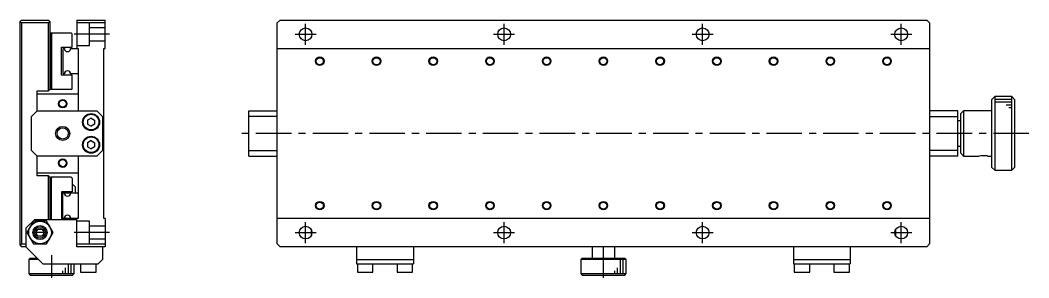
# Model space of a CAD drawing. Extents: x -481 to 381, y -21 to 358.
# Drawn here: x 25.9 to 381.5, y 148.9 to 239.9 of the extents above; entities that cross this region are included whole.
import ezdxf

# ---------------------------------------------------------------- set-up
doc = ezdxf.new("R2010")
doc.units = 0
doc.header["$LTSCALE"] = 10
doc.linetypes.add('CENTER', pattern=[2, 1.25, -0.25, 0.25, -0.25])
doc.linetypes.add('DASHED', pattern=[3.5, 2, -1.5])
doc.layers.get('0').update_dxf_attribs({"linetype": 'CONTINUOUS'})
doc.layers.add('CENTER', color=1, linetype='CENTER')

msp = doc.modelspace()

# ---------------------------------------------------------------- linework, layer by layer
at = {"color": 7, "linetype": 'CONTINUOUS'}
for p, q in [((26.352661, 239.868076), (25.852661, 239.368076)), ((25.852661, 239.368076), (26.352661, 238.868076)), ((25.852661, 160.368076), (25.852661, 239.368076)), ((26.352661, 239.868076), (35.852661, 239.868076)), ((35.852661, 238.868076), (26.352661, 238.868076)), ((26.352661, 238.868076), (26.352661, 160.868076)), ((36.352661, 239.368076), (35.852661, 239.868076)), ((35.852661, 238.868076), (36.352661, 239.368076)), ((35.852661, 214.868076), (35.852661, 238.868076)), ((36.352661, 239.368076), (36.352661, 215.368076)), ((45.852661, 239.868076), (55.852661, 239.868076)), ((45.852661, 239.868076), (45.852661, 229.868076)), ((55.852661, 238.868076), (45.852661, 238.868076)), ((55.852661, 229.868076), (55.852661, 239.868076)), ((117.488334, 239.868076), (116.488334, 238.868076)), ((116.488334, 160.868076), (116.488334, 238.868076)), ((117.488334, 239.868076), (345.488334, 239.868076)), ((346.488334, 238.868076), (345.488334, 239.868076)), ((346.488334, 238.868076), (346.488334, 160.868076)), ((36.352661, 235.068076), (36.652661, 235.368076)), ((36.652661, 235.368076), (43.852661, 235.368076)), ((36.652661, 235.368076), (36.652661, 215.368076)), ((37.152661, 235.368076), (36.852661, 235.068076)), ((36.852661, 235.068076), (36.852661, 215.668076)), ((44.152661, 235.068076), (43.852661, 235.368076)), ((44.152661, 230.268076), (44.152661, 235.068076)), ((36.352661, 230.668076), (36.652661, 230.368076)), ((40.452661, 220.468076), (40.452661, 230.268076)), ((40.452661, 230.268076), (44.152661, 230.268076)), ((41.152661, 229.868076), (40.852661, 229.568076)), ((40.852661, 229.568076), (40.852661, 221.168076)), ((41.452661, 229.868076), (41.152661, 229.868076)), ((43.652661, 229.868076), (46.352661, 229.868076)), ((46.352661, 229.568076), (46.052661, 229.868076)), ((46.352661, 229.868076), (46.352661, 207.868076)), ((55.352661, 229.868076), (55.852661, 229.868076)), ((55.352661, 169.868076), (55.352661, 229.868076)), ((116.488334, 229.868076), (346.488334, 229.868076)), ((36.652661, 227.368076), (36.352661, 227.068076)), ((36.352661, 223.668076), (36.652661, 223.368076)), ((40.852661, 221.168076), (41.152661, 220.868076)), ((41.452661, 220.868076), (41.152661, 220.868076)), ((46.052661, 220.868076), (43.652661, 220.868076)), ((46.052661, 220.868076), (46.352661, 221.168076)), ((36.652661, 220.368076), (36.352661, 220.068076)), ((44.152661, 220.468076), (40.452661, 220.468076)), ((44.152661, 215.668076), (44.152661, 220.468076)), ((31.852661, 214.868076), (35.852661, 214.868076)), ((31.852661, 207.868076), (31.852661, 214.868076)), ((31.852661, 213.868076), (46.352661, 213.868076)), ((36.352661, 215.368076), (35.852661, 214.868076)), ((36.652661, 215.368076), (36.352661, 215.668076)), ((43.852661, 215.368076), (36.652661, 215.368076)), ((36.852661, 215.668076), (37.152661, 215.368076)), ((43.852661, 215.368076), (44.152661, 215.668076)), ((369.488334, 212.868076), (368.488334, 211.868076)), ((368.488334, 187.868076), (368.488334, 211.868076)), ((369.488334, 212.868076), (369.488334, 186.868076)), ((375.488334, 212.868076), (369.488334, 212.868076)), ((375.488334, 186.868076), (375.488334, 212.868076)), ((376.488334, 211.868076), (375.488334, 212.868076)), ((376.488334, 211.868076), (376.488334, 187.868076)), ((31.852661, 207.868076), (29.852661, 205.868076)), ((31.852661, 207.868076), (52.852661, 207.868076)), ((54.852661, 205.868076), (52.852661, 207.868076)), ((106.488334, 207.868076), (116.488334, 207.868076)), ((106.488334, 191.868076), (106.488334, 207.868076)), ((356.488334, 207.868076), (346.488334, 207.868076)), ((356.488334, 191.868076), (356.488334, 207.868076)), ((358.488334, 207.868076), (357.488334, 206.868076)), ((357.488334, 192.868076), (357.488334, 206.868076)), ((358.488334, 207.868076), (358.488334, 191.868076)), ((368.488334, 207.868076), (358.488334, 207.868076)), ((29.852661, 193.868076), (29.852661, 205.868076)), ((50.852661, 205.311452), (49.602661, 204.589764)), ((49.602661, 204.589764), (49.602661, 203.146388)), ((49.602661, 203.146388), (50.852661, 202.424701)), ((50.852661, 205.311452), (52.102661, 204.589764)), ((52.102661, 203.146388), (50.852661, 202.424701)), ((52.102661, 204.589764), (52.102661, 203.146388)), ((54.852661, 205.868076), (54.852661, 193.868076)), ((116.488334, 205.868076), (106.488334, 205.868076)), ((346.488334, 205.868076), (356.488334, 205.868076)), ((357.488334, 204.368076), (356.488334, 204.368076)), ((50.852661, 197.311452), (49.602661, 196.589764)), ((49.602661, 196.589764), (49.602661, 195.146388)), ((50.852661, 197.311452), (52.102661, 196.589764)), ((52.102661, 196.589764), (52.102661, 195.146388)), ((29.852661, 193.868076), (31.852661, 191.868076)), ((49.602661, 195.146388), (50.852661, 194.424701)), ((52.102661, 195.146388), (50.852661, 194.424701)), ((52.852661, 191.868076), (54.852661, 193.868076)), ((106.488334, 193.868076), (116.488334, 193.868076)), ((356.488334, 193.868076), (346.488334, 193.868076)), ((356.488334, 195.368076), (357.488334, 195.368076)), ((357.488334, 192.868076), (358.488334, 191.868076)), ((52.852661, 191.868076), (31.852661, 191.868076)), ((31.852661, 184.868076), (31.852661, 191.868076)), ((46.352661, 191.868076), (46.352661, 169.868076)), ((106.488334, 191.868076), (116.488334, 191.868076)), ((356.488334, 191.868076), (346.488334, 191.868076)), ((358.488334, 191.868076), (363.988339, 191.868076)), ((366.988329, 191.868076), (368.488334, 191.868076)), ((46.352661, 185.868076), (31.852661, 185.868076)), ((368.488334, 187.868076), (369.488334, 186.868076)), ((369.488334, 186.868076), (375.488334, 186.868076)), ((375.488334, 186.868076), (376.488334, 187.868076)), ((35.852661, 184.868076), (31.852661, 184.868076)), ((35.852661, 184.868076), (36.352661, 184.368076)), ((35.852661, 169.368076), (35.852661, 184.868076)), ((36.652661, 184.368076), (36.352661, 184.068076)), ((36.352661, 184.368076), (36.352661, 169.368076)), ((43.852661, 184.368076), (36.652661, 184.368076)), ((36.652661, 169.368076), (36.652661, 184.368076)), ((36.852661, 184.068076), (37.152661, 184.368076)), ((36.852661, 169.368076), (36.852661, 184.068076)), ((43.852661, 184.368076), (44.152661, 184.068076)), ((44.152661, 184.068076), (44.152661, 179.268076)), ((45.352661, 180.868076), (44.152661, 182.068076)), ((36.652665, 178.440283), (36.352598, 178.460122)), ((36.652661, 179.368076), (36.352661, 179.668076)), ((36.352661, 178.868076), (36.652661, 178.868076)), ((36.652661, 178.368076), (36.352661, 178.368076)), ((44.152661, 179.268076), (40.452661, 179.268076)), ((40.452661, 179.268076), (40.452661, 169.468076)), ((40.452661, 178.868076), (46.052661, 178.868076)), ((40.852661, 178.568076), (41.152661, 178.868076)), ((40.852661, 170.168076), (40.852661, 178.568076)), ((45.352661, 178.868076), (45.352661, 180.868076)), ((46.052661, 178.868076), (46.352661, 178.568076)), ((36.352661, 176.068076), (36.652661, 176.368076)), ((36.652661, 172.368076), (36.352661, 172.668076)), ((30.852661, 169.368076), (27.852661, 166.368076)), ((30.54326, 168.868076), (28.233858, 164.868076)), ((35.162062, 168.868076), (30.54326, 168.868076)), ((45.852661, 169.368076), (30.852661, 169.368076)), ((37.471463, 164.868076), (35.162061, 168.868076)), ((36.352548, 170.359198), (36.652623, 170.339326)), ((36.352661, 170.368076), (36.652661, 170.368076)), ((36.652661, 169.868076), (36.352661, 169.868076)), ((46.352661, 169.868076), (40.452661, 169.868076)), ((40.452661, 169.468076), (44.152661, 169.468076)), ((41.152661, 169.868076), (40.852661, 170.168076)), ((44.152661, 169.468076), (44.152661, 169.368076)), ((45.352661, 169.868076), (45.352661, 169.368076)), ((45.852661, 159.868076), (45.852661, 169.868076)), ((46.352661, 170.168076), (46.052661, 169.868076)), ((55.852661, 169.868076), (55.352661, 169.868076)), ((55.852661, 169.868076), (55.852661, 159.868076)), ((346.488334, 169.868076), (116.488334, 169.868076)), ((27.852661, 166.368076), (27.852661, 159.868076)), ((28.233859, 164.868076), (30.543259, 160.868076)), ((31.409285, 164.868076), (32.130973, 166.118076)), ((34.296036, 164.868076), (31.409285, 164.868076)), ((32.130973, 163.618076), (31.409285, 164.868076)), ((32.130973, 166.118076), (33.574349, 166.118076)), ((33.574349, 163.618076), (32.130973, 163.618076)), ((33.574349, 166.118076), (34.296037, 164.868076)), ((34.296036, 164.868076), (33.57435, 163.618076)), ((35.162061, 160.868076), (37.471463, 164.868076)), ((128.488334, 165.898853), (128.488334, 163.8373)), ((334.488334, 165.898853), (334.488334, 163.8373)), ((26.352661, 160.868076), (25.852661, 160.368076)), ((25.852661, 160.368076), (26.352661, 159.868076)), ((26.352661, 160.868076), (27.852661, 160.868076)), ((30.54326, 160.868076), (35.162062, 160.868076)), ((45.852661, 160.868076), (55.852661, 160.868076)), ((117.488334, 159.868076), (116.488334, 160.868076)), ((345.488334, 159.868076), (346.488334, 160.868076)), ((27.852661, 159.868076), (26.352661, 159.868076)), ((27.852661, 159.868076), (33.852661, 153.868076)), ((55.852661, 159.868076), (45.852661, 159.868076)), ((54.852661, 159.868076), (54.852661, 155.368076)), ((345.488334, 159.868076), (117.488334, 159.868076)), ((144.488334, 159.868076), (144.488334, 153.868076)), ((164.488334, 159.868076), (164.488334, 153.868076)), ((227.488334, 159.868076), (227.488334, 155.868076)), ((235.488334, 155.868076), (235.488334, 159.868076)), ((298.488334, 159.868076), (298.488334, 153.868076)), ((318.488334, 159.868076), (318.488334, 153.868076)), ((29.352661, 155.868076), (28.852661, 155.368076)), ((28.852661, 155.368076), (28.852661, 150.368076)), ((32.352661, 155.368076), (28.852661, 155.368076)), ((29.352661, 155.868076), (31.852661, 155.868076)), ((33.852661, 153.868076), (53.352661, 153.868076)), ((44.852661, 150.368076), (44.852661, 153.868076)), ((47.102661, 153.868076), (47.102661, 150.868076)), ((52.602661, 150.868076), (52.602661, 153.868076)), ((53.352661, 153.868076), (54.852661, 155.368076)), ((144.488334, 155.368076), (164.488334, 155.368076)), ((144.488334, 153.868076), (164.488334, 153.868076)), ((144.738334, 153.868076), (144.738334, 150.868076)), ((150.238334, 150.868076), (150.238334, 153.868076)), ((158.738334, 153.868076), (158.738334, 150.868076)), ((164.238334, 150.868076), (164.238334, 153.868076)), ((223.988334, 155.868076), (223.488334, 155.368076)), ((223.488334, 155.368076), (223.488334, 150.368076)), ((239.488334, 155.368076), (223.488334, 155.368076)), ((223.988334, 155.868076), (238.988334, 155.868076)), ((239.488334, 155.368076), (238.988334, 155.868076)), ((239.488334, 150.368076), (239.488334, 155.368076)), ((298.488334, 155.368076), (318.488334, 155.368076)), ((298.488334, 153.868076), (318.488334, 153.868076)), ((298.738334, 153.868076), (298.738334, 150.868076)), ((304.238334, 150.868076), (304.238334, 153.868076)), ((312.738334, 153.868076), (312.738334, 150.868076)), ((318.238334, 150.868076), (318.238334, 153.868076)), ((28.852661, 150.368076), (29.352661, 149.868076)), ((28.852661, 150.368076), (44.852661, 150.368076)), ((29.352661, 149.868076), (44.352661, 149.868076)), ((44.352661, 149.868076), (44.852661, 150.368076)), ((47.102661, 150.868076), (52.602661, 150.868076)), ((144.738334, 150.868076), (150.238334, 150.868076)), ((158.738334, 150.868076), (164.238334, 150.868076)), ((223.488334, 150.368076), (239.488334, 150.368076)), ((223.488334, 150.368076), (223.988334, 149.868076)), ((223.988334, 149.868076), (238.988334, 149.868076)), ((238.988334, 149.868076), (239.488334, 150.368076)), ((298.738334, 150.868076), (304.238334, 150.868076)), ((312.738334, 150.868076), (318.238334, 150.868076))]:
    msp.add_line(p, q, dxfattribs=at)
at = {"color": 3, "linetype": 'DASHED'}
for p, q in [((50.352661, 230.868076), (50.352661, 238.868076)), ((55.852661, 237.118076), (50.352661, 237.118076)), ((50.352661, 232.618076), (55.852661, 232.618076)), ((45.852661, 230.868076), (50.352661, 230.868076)), ((50.352661, 168.868076), (45.852661, 168.868076)), ((50.352661, 160.868076), (50.352661, 168.868076)), ((55.852661, 167.118076), (50.352661, 167.118076)), ((50.352661, 162.618076), (55.852661, 162.618076))]:
    msp.add_line(p, q, dxfattribs=at)
at = {"color": 3, "linetype": 'CONTINUOUS'}
for p, q in [((375.488334, 211.868076), (369.488334, 211.868076)), ((375.488334, 210.868076), (369.488334, 210.868076)), ((375.488334, 209.868076), (373.488334, 209.868076)), ((375.488334, 208.868076), (374.488334, 208.868076)), ((366.745025, 191.910106), (366.988329, 191.868076)), ((42.852661, 150.368076), (42.852661, 153.868076)), ((43.852661, 150.368076), (43.852661, 153.868076)), ((237.488334, 150.368076), (237.488334, 155.368076)), ((238.488334, 150.368076), (238.488334, 155.368076)), ((40.852661, 150.368076), (40.852661, 151.368076)), ((41.852661, 150.368076), (41.852661, 152.368076)), ((235.488334, 150.368076), (235.488334, 151.368076)), ((236.488334, 150.368076), (236.488334, 152.368076))]:
    msp.add_line(p, q, dxfattribs=at)
at = {"color": 7, "linetype": 'CONTINUOUS'}
for centre, radius in [((126.488334, 234.868076), 2.25), ((196.488334, 234.868076), 2.25), ((266.488334, 234.868076), 2.25), ((336.488334, 234.868076), 2.25), ((131.488334, 225.368076), 1.25), ((151.488334, 225.368076), 1.25), ((171.488334, 225.368076), 1.25), ((191.488334, 225.368076), 1.25), ((211.488334, 225.368076), 1.25), ((231.488334, 225.368076), 1.25), ((251.488334, 225.368076), 1.25), ((271.488334, 225.368076), 1.25), ((291.488334, 225.368076), 1.25), ((311.488334, 225.368076), 1.25), ((331.488334, 225.368076), 1.25), ((40.852661, 210.368076), 1.25), ((50.852661, 203.868076), 3), ((50.852661, 203.868076), 2.75), ((40.852661, 199.868076), 2.5), ((40.852661, 199.868076), 2), ((50.852661, 195.868076), 3), ((50.852661, 195.868076), 2.75), ((40.852661, 189.368076), 1.25), ((131.488334, 174.368076), 1.25), ((151.488334, 174.368076), 1.25), ((171.488334, 174.368076), 1.25), ((191.488334, 174.368076), 1.25), ((211.488334, 174.368076), 1.25), ((231.488334, 174.368076), 1.25), ((251.488334, 174.368076), 1.25), ((271.488334, 174.368076), 1.25), ((291.488334, 174.368076), 1.25), ((311.488334, 174.368076), 1.25), ((331.488334, 174.368076), 1.25), ((32.852661, 164.868076), 4), ((32.852661, 164.868076), 2.5), ((32.852661, 164.868076), 2.0095), ((32.852661, 164.868076), 1.443376), ((126.488334, 164.868076), 2.25), ((196.488334, 164.868076), 2.25), ((266.488334, 164.868076), 2.25), ((336.488334, 164.868076), 2.25)]:
    msp.add_circle(centre, radius, dxfattribs=at)
at = {"color": 3, "linetype": 'CONTINUOUS'}
for centre in [(131.488334, 225.368076), (151.488334, 225.368076), (171.488334, 225.368076), (191.488334, 225.368076), (211.488334, 225.368076), (231.488334, 225.368076), (251.488334, 225.368076), (271.488334, 225.368076), (291.488334, 225.368076), (311.488334, 225.368076), (331.488334, 225.368076), (40.852661, 210.368076), (40.852661, 189.368076), (131.488334, 174.368076), (151.488334, 174.368076), (171.488334, 174.368076), (191.488334, 174.368076), (211.488334, 174.368076), (231.488334, 174.368076), (251.488334, 174.368076), (271.488334, 174.368076), (291.488334, 174.368076), (311.488334, 174.368076), (331.488334, 174.368076)]:
    msp.add_circle(centre, 1.5, dxfattribs=at)
at = {"color": 7, "linetype": 'CONTINUOUS'}
for centre, start, end in [((42.552661, 229.868076), 180, 0), ((42.552661, 220.868076), 0, 180), ((42.552661, 178.868076), 180, 0), ((42.552661, 169.868076), 0, 180)]:
    msp.add_arc(centre, 1.1, start, end, dxfattribs=at)
at = {"color": 3, "linetype": 'CONTINUOUS'}
msp.add_arc((365.486565, 184.026148), 7.983766, 80.930796, 100.816199, dxfattribs=at)
at = {"layer": 'CENTER', "color": 1, "linetype": 'CENTER'}
for p, q in [((126.488334, 231.168076), (126.488334, 238.568076)), ((196.488334, 231.168076), (196.488334, 238.568076)), ((266.488334, 231.168076), (266.488334, 238.568076)), ((336.488334, 231.168076), (336.488334, 238.568076)), ((57.402661, 234.868076), (43.852661, 234.868076)), ((122.788334, 234.868076), (130.188334, 234.868076)), ((192.788334, 234.868076), (200.188334, 234.868076)), ((262.788334, 234.868076), (270.188334, 234.868076)), ((332.788334, 234.868076), (340.188334, 234.868076)), ((381.488334, 199.868076), (101.488334, 199.868076)), ((126.488334, 161.168076), (126.488334, 168.568076)), ((196.488334, 161.168076), (196.488334, 168.568076)), ((266.488334, 161.168076), (266.488334, 168.568076)), ((336.488334, 161.168076), (336.488334, 168.568076)), ((57.402661, 164.868076), (43.852661, 164.868076)), ((122.788334, 164.868076), (130.188334, 164.868076)), ((192.788334, 164.868076), (200.188334, 164.868076)), ((262.788334, 164.868076), (270.188334, 164.868076)), ((332.788334, 164.868076), (340.188334, 164.868076)), ((36.852661, 156.868076), (36.852661, 148.868076)), ((231.488334, 148.868076), (231.488334, 159.868076))]:
    msp.add_line(p, q, dxfattribs=at)

doc.saveas('drawing.dxf')
